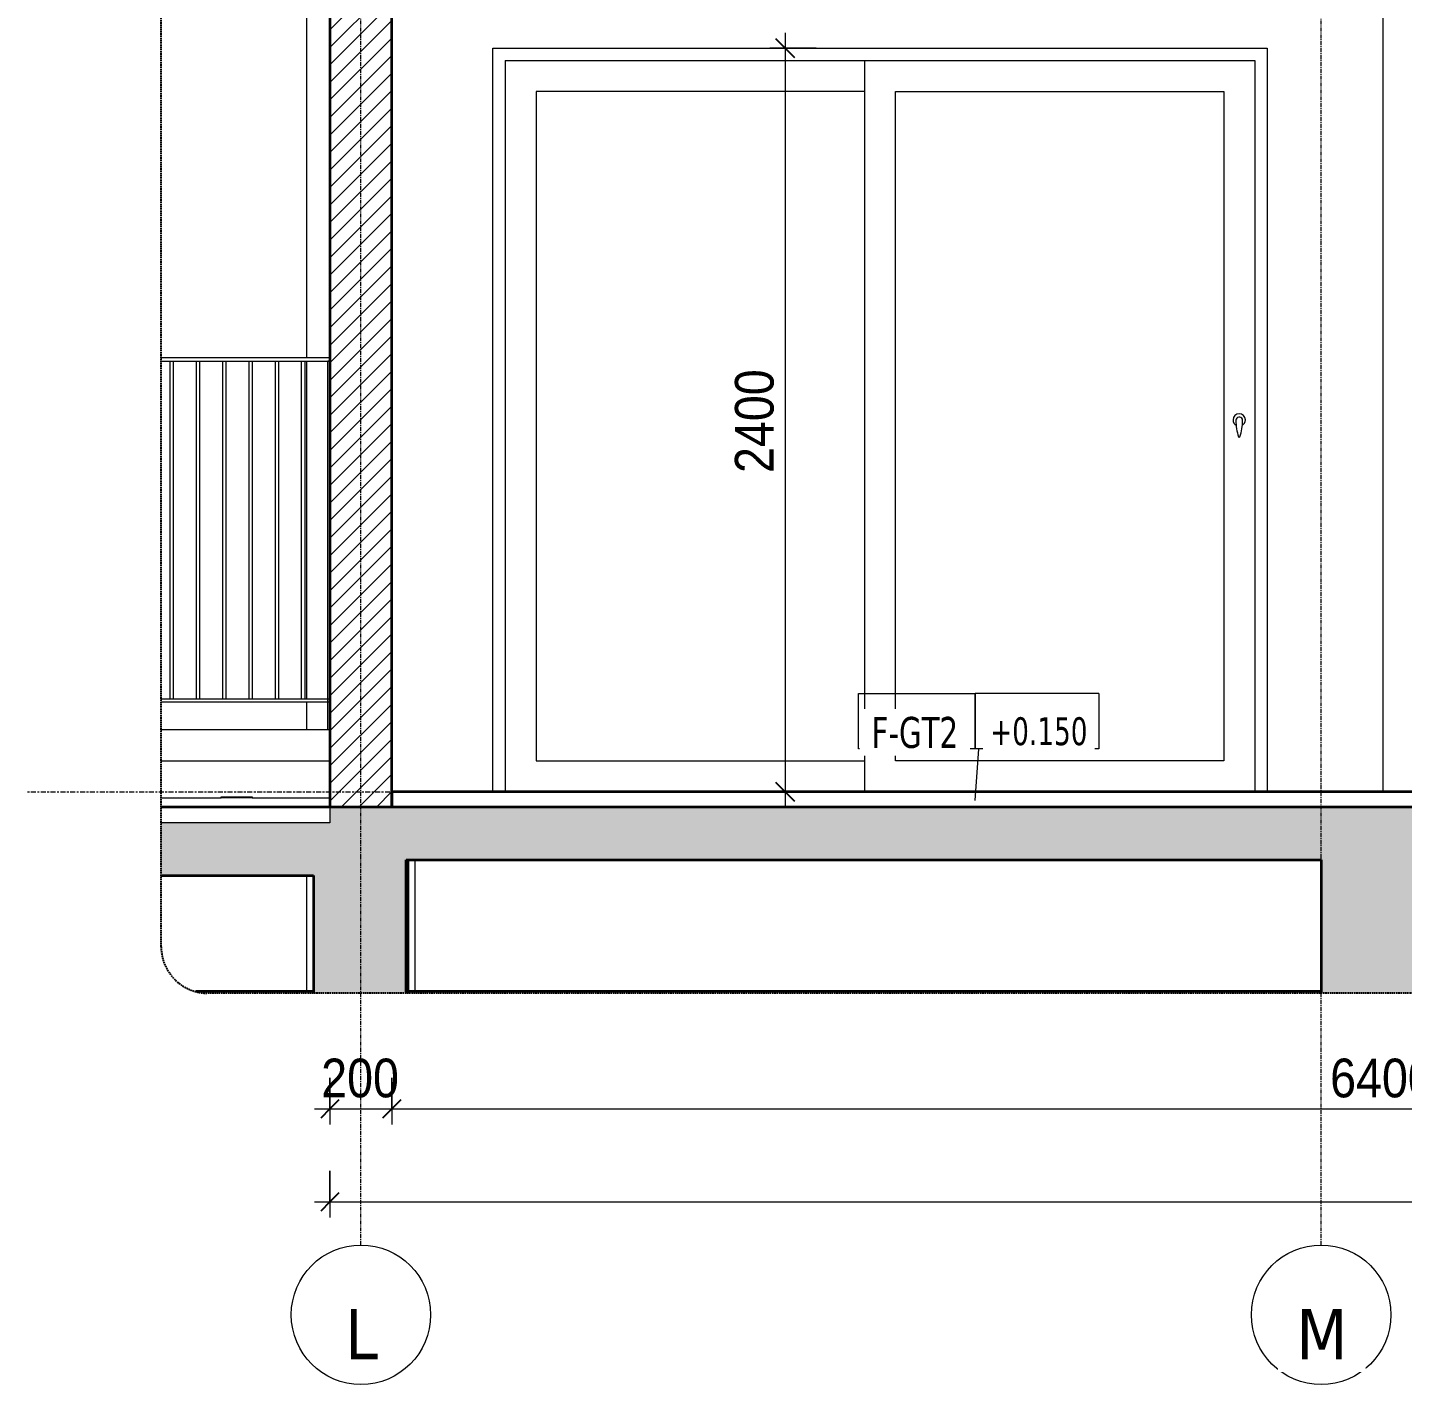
# Model space of a CAD drawing. Header units: millimetres. Extents: x 31157 to 224036, y 218 to 80529.
# Drawn here: x 97636 to 102075, y 287 to 4667 of the extents above; entities that cross this region are included whole.
import ezdxf

# ---------------------------------------------------------------- set-up
doc = ezdxf.new("R2010")
doc.units = ezdxf.units.MM
for name, pattern in [('Centre', [31.75, 6.35, -4.7625, 15.875, -4.7625]), ('Grid Line', [22.225, 12.7, -3.175, 3.175, -3.175]), ('Hidden', [7.14375, 4.7625, -2.38125])]:
    doc.linetypes.add(name, pattern=pattern)
for name, color, linetype, lineweight in [('0-5', 170, 'Continuous', 5), ('A-ANNO-DIMS', 211, 'Continuous', 9), ('A-ANNO-DIMS-50', 211, 'Continuous', 9), ('A-CLNG-1', 250, 'Continuous', 35), ('A-CLNG-PATT-3', 13, 'Continuous', 18), ('A-DETL-GENF', 92, 'Continuous', 18), ('A-DETL-GENF-4', 92, 'Hidden', 25), ('A-DETL-GENF-5', 9, 'Continuous', 18), ('A-DETL-MEDM', 33, 'Continuous', 35), ('A-DETL-THIN', 151, 'Continuous', 18), ('A-DOOR', 31, 'Continuous', 18), ('A-DOOR-FRAM-1', 31, 'Continuous', 18), ('A-DOOR-GLAZ-1', 31, 'Continuous', 18), ('A-FLOR-FNSH-1', 250, 'Continuous', 35), ('A-FLOR-HRAL', 11, 'Continuous', 18), ('A-FLOR-HRAL-2', 7, 'Continuous', 18), ('A-FLOR-IDEN', 11, 'Continuous', 9), ('A-FLOR-LEVL-2', 51, 'Centre', 9), ('A-WALL', 113, 'Continuous', 18), ('A-WALL-5', 7, 'Continuous', 18), ('A-WALL-6', 250, 'Continuous', 35), ('A-WALL-PATT-2', 111, 'Continuous', 18), ('M-EQPM', 50, 'Continuous', 18), ('M-EQPM-2', 7, 'Continuous', 18), ('S-BEAM-1', 71, 'Continuous', 5), ('S-BEAM-2', 7, 'Continuous', 18), ('S-BEAM-3', 130, 'Continuous', 50), ('S-COLS-8', 7, 'Continuous', 18), ('S-GRID-1', 1, 'Grid Line', 9), ('S-GRID-IDEN', 1, 'Continuous', 9)]:
    doc.layers.add(name, color=color, linetype=linetype, lineweight=lineweight)
doc.styles.add('Tahoma', font='tahoma.ttf', dxfattribs={"width": 0.8, "height": 100})
doc.styles.add('Tahoma_1', font='tahoma.ttf', dxfattribs={"width": 0.8, "height": 90})
doc.styles.add('Tahoma_B', font='tahomabd.ttf', dxfattribs={"height": 162.5})
doc.styles.add('UTM Avo', font='', dxfattribs={"width": 0.9, "height": 125})
doc.styles.get('UTM Avo').set_extended_font_data('UTM Avo')
doc.dimstyles.new('1_Dim_chi_tiet_2_5', dxfattribs={"dimscale": 304.8, "dimtxt": 124.912619, "dimasz": 0.19685, "dimexe": 0.164042, "dimexo": 0.0625, "dimgap": 0.016404, "dimtad": 1, "dimdec": 0, "dimrnd": 5, "dimzin": 0, "dimdsep": 46, "dimtxsty": 'UTM Avo', "dimblk1": 'OBLIQUE', "dimblk2": 'OBLIQUE', "dimsah": 1, "dimcen": 0.09, "dimdle": 0.164042, "dimazin": 0, "dimtfac": 1, "dimtdec": 4, "dimtix": 1, "dimtmove": 0, "dimatfit": 3, "dimfxl": 0.328084, "dimfxlon": 1, "dimtvp": 1, "dimtolj": 1, "dimtzin": 0, "dimarcsym": 2})

# ---------------------------------------------------------------- blocks, each defined once
blk = doc.blocks.new('NCV_TKTC_KET CAU_rvt-6-TKCS_CĂN HỘ LOẠI 2 - MẶT CẮT 5')
at = {"layer": 'S-BEAM-1'}
blk.add_hatch(color=256, dxfattribs=at).paths.add_polyline_path([(70086.9, 1555), (70086.9, 1980), (70083.3, 1980), (70083.3, 1555)])
at = {"layer": 'S-BEAM-2'}
blk.add_line((69291.9, 2300), (69836.9, 2300), dxfattribs=at)
at = {"layer": 'S-BEAM-3'}
blk.add_line((70086.9, 1550), (70086.9, 1980), dxfattribs=at)
at = {"layer": 'S-COLS-8'}
for p, q in [((69761.9, 3600), (69761.9, 5100)), ((69761.9, 2500), (69761.9, 3590)), ((69761.9, 2400), (69761.9, 2490)), ((70111.9, 1555), (70111.9, 1980)), ((69761.9, 1555), (69761.9, 1930))]:
    blk.add_line(p, q, dxfattribs=at)
blk = doc.blocks.new('THU NUOC - THU NUOC-455054-TKCS_CĂN HỘ LOẠI 2 - MẶT CẮT 5')
at = {"layer": 'M-EQPM-2'}
for p, q in [((69483.7, 5583.2), (69583.7, 5583.2)), ((69483.7, 5580), (69483.7, 5583.2)), ((69583.7, 5580), (69483.7, 5580)), ((69583.7, 5583.2), (69583.7, 5580))]:
    blk.add_line(p, q, dxfattribs=at)
blk = doc.blocks.new('Railing - 10mm-457212-TKCS_CĂN HỘ LOẠI 2 - MẶT CẮT 5')
at = {"layer": 'A-FLOR-HRAL-2'}
for p, q in [((69320.7, 2500), (69320.7, 3590)), ((69330.7, 3590), (69330.7, 2500))]:
    blk.add_line(p, q, dxfattribs=at)
blk = doc.blocks.new('Railing - 50 x 10mm-457210-TKCS_CĂN HỘ LOẠI 2 - MẶT CẮT 5')
at = {"layer": 'A-FLOR-HRAL-2'}
for p in [(69836.9, 3590), (69830.3, 2400)]:
    blk.add_line(p, (69830.3, 3590), dxfattribs=at)
blk = doc.blocks.new('Railing - Railing-850823-TKCS_CĂN HỘ LOẠI 2 - MẶT CẮT 5')
at = {"layer": 'A-FLOR-HRAL-2'}
for p, q in [((69291.9, 2500), (69835.3, 2500)), ((69291.9, 2490), (69835.3, 2490)), ((69835.3, 2500), (69835.3, 2490))]:
    blk.add_line(p, q, dxfattribs=at)
for name, p in [('Railing - 10mm-457212-TKCS_CĂN HỘ LOẠI 2 - MẶT CẮT 5', (0, 0)), ('Railing - 10mm-457212-TKCS_CĂN HỘ LOẠI 2 - MẶT CẮT 5', (84.9, 0)), ('Railing - 10mm-457212-TKCS_CĂN HỘ LOẠI 2 - MẶT CẮT 5', (169.9, 0)), ('Railing - 10mm-457212-TKCS_CĂN HỘ LOẠI 2 - MẶT CẮT 5', (254.8, 0)), ('Railing - 10mm-457212-TKCS_CĂN HỘ LOẠI 2 - MẶT CẮT 5', (339.8, 0)), ('Railing - 10mm-457212-TKCS_CĂN HỘ LOẠI 2 - MẶT CẮT 5', (424.7, 0)), ('Railing - 50 x 10mm-457210-TKCS_CĂN HỘ LOẠI 2 - MẶT CẮT 5', (0, 0))]:
    blk.add_blockref(name, p)
blk = doc.blocks.new('Top Rail Type - Top Rail_Internal_-850824-TKCS_CĂN HỘ LOẠI 2 - MẶT CẮT 5')
at = {"layer": 'A-FLOR-HRAL-2'}
for p, q in [((69835.3, 3600), (69291.9, 3600)), ((69835.3, 3600), (69835.3, 3590)), ((69291.9, 3590), (69835.3, 3590))]:
    blk.add_line(p, q, dxfattribs=at)
blk = doc.blocks.new('NCV_TKTC_TANG 1_rvt-6-TKCS_CĂN HỘ LOẠI 2 - MẶT CẮT 5')
at = {"layer": 'A-FLOR-FNSH-1'}
for p, q in [((76436.9, 2200), (70036.9, 2200)), ((70036.9, 2200), (70036.9, 2150)), ((69836.9, 2150), (69291.9, 2150))]:
    blk.add_line(p, q, dxfattribs=at)
at = {"layer": 'A-WALL-5'}
for p, q in [((69836.9, 2400), (69291.9, 2400)), ((69291.9, 2180), (69485.3, 2180)), ((69585.3, 2180), (69836.9, 2180))]:
    blk.add_line(p, q, dxfattribs=at)
at = {"layer": 'S-COLS-8'}
blk.add_line((73236.9, 2200), (73236.9, 4700), dxfattribs=at)
at = {"layer": 'A-FLOR-HRAL'}
for name in ['Top Rail Type - Top Rail_Internal_-850824-TKCS_CĂN HỘ LOẠI 2 - MẶT CẮT 5', 'Railing - Railing-850823-TKCS_CĂN HỘ LOẠI 2 - MẶT CẮT 5']:
    blk.add_blockref(name, (0, 0), dxfattribs=at)
at = {"layer": 'M-EQPM'}
blk.add_blockref('THU NUOC - THU NUOC-455054-TKCS_CĂN HỘ LOẠI 2 - MẶT CẮT 5', (1.6, -3400), dxfattribs=at)
blk = doc.blocks.new('DEG_02-DEG_03 - DEG_02-2500x2400mm-CỬA ĐI 02 CÁNH TRƯỢT-625766-TKCS_CĂN HỘ LOẠI 2 - MẶT CẮT 5')
at = {"layer": 'A-DOOR'}
for p, q in [((71562.3, 4560), (71562.3, 2200)), ((71662.3, 4460), (72722.3, 4460)), ((71662.3, 2300), (71662.3, 4460)), ((72722.3, 4460), (72722.3, 2300)), ((72722.3, 2300), (71662.3, 2300))]:
    blk.add_line(p, q, dxfattribs=at)
at = {"layer": 'A-DOOR', "flags": 128}
blk.add_lwpolyline([(72773.8, 3408.7), (72773.1, 3408.7), (72771.7, 3408.7), (72770.8, 3408.7), (72770.8, 3408.7)], dxfattribs=at)
at = {"layer": 'A-DOOR'}
for centre, radius, start, end in [((72772.3, 3400), 20, 0, 180), ((72772.3, 3400), 20, 180, 240), ((72770.8, 3399.2), 9.45, 90, 180), ((72926.1, 3399.2), 164.8, 180, 199.134), ((72773.8, 3399.2), 9.45, 0, 90), ((72618.5, 3399.2), 164.8, 340.866, 0), ((72772.3, 3400), 20, 300, 0), ((72772.7, 3346), 2.34, 199.134, 261.031), ((72771.9, 3346), 2.34, 278.969, 340.866)]:
    blk.add_arc(centre, radius, start, end, dxfattribs=at)
at = {"layer": 'A-DOOR-FRAM-1'}
for p, q in [((70402.3, 4560), (70402.3, 2200)), ((70402.3, 4560), (72822.3, 4560)), ((72822.3, 4560), (72822.3, 2200))]:
    blk.add_line(p, q, dxfattribs=at)
at = {"layer": 'A-DOOR-GLAZ-1'}
for p, q in [((70502.3, 4460), (70502.3, 2300)), ((71562.3, 4460), (70502.3, 4460)), ((70502.3, 2300), (71562.3, 2300))]:
    blk.add_line(p, q, dxfattribs=at)
blk = doc.blocks.new('BORDER VIEW - BORDER VIEW-2582421-TKCS_CĂN HỘ LOẠI 2 - MẶT CẮT 5')
at = {"layer": 'A-DETL-GENF-4'}
for p, q in [((69291.9, 1700), (69291.9, 5956.4)), ((78355.4, 1550), (69441.9, 1550))]:
    blk.add_line(p, q, dxfattribs=at)
blk.add_arc((69441.9, 1700), 150, 180, 270, dxfattribs=at)
blk = doc.blocks.new('Grid - M_Grid Head - Circle-353313-TKCS_CĂN HỘ LOẠI 2 - MẶT CẮT 5')
at = {"layer": 'S-GRID-IDEN'}
blk.add_circle((69936.9, 511.9), 225, dxfattribs=at)
blk = doc.blocks.new('DIMBLOCK99-TKCS_CĂN HỘ LOẠI 2 - MẶT CẮT 5')
at = {"layer": 'A-ANNO-DIMS-50'}
for p, q in [((98612.1, 1276.3), (98612.1, 1126.3)), ((98612.1, 1176.3), (98612.1, 1276.3)), ((98812.1, 1276.3), (98812.1, 1126.3)), ((98812.1, 1176.3), (98812.1, 1276.3)), ((98562.1, 1176.3), (98812.1, 1176.3))]:
    blk.add_line(p, q, dxfattribs=at)
at = {"layer": 'A-ANNO-DIMS-50', "lineweight": 25}
for p, q in [((98612.1, 1176.3), (98642.1, 1206.3)), ((98812.1, 1176.3), (98842.1, 1206.3)), ((98612.1, 1176.3), (98582.1, 1146.3)), ((98812.1, 1176.3), (98782.1, 1146.3))]:
    blk.add_line(p, q, dxfattribs=at)
at = {"layer": 'A-ANNO-DIMS-50', "color": 0, "insert": (98583.7, 1338.7), "char_height": 125, "width": 308.118, "attachment_point": 1, "line_spacing_factor": 1.110334, "style": 'UTM Avo'}
blk.add_mtext('200', dxfattribs=at)
blk = doc.blocks.new('_Oblique')
at = {"color": 0, "linetype": 'ByBlock', "lineweight": -2}
blk.add_line((-0.5, -0.5), (0.5, 0.5), dxfattribs=at)
blk = doc.blocks.new('DIMBLOCK100-TKCS_CĂN HỘ LOẠI 2 - MẶT CẮT 5')
at = {"layer": 'A-ANNO-DIMS-50'}
for p, q in [((98812.1, 1276.3), (98812.1, 1126.3)), ((98812.1, 1176.3), (98812.1, 1276.3)), ((105212.1, 1276.3), (105212.1, 1126.3)), ((105212.1, 1176.3), (105212.1, 1276.3)), ((98812.1, 1176.3), (105212.1, 1176.3))]:
    blk.add_line(p, q, dxfattribs=at)
at = {"layer": 'A-ANNO-DIMS-50', "lineweight": 25}
for p, q in [((98812.1, 1176.3), (98842.1, 1206.3)), ((105212.1, 1176.3), (105242.1, 1206.3)), ((98812.1, 1176.3), (98782.1, 1146.3)), ((105212.1, 1176.3), (105182.1, 1146.3))]:
    blk.add_line(p, q, dxfattribs=at)
at = {"layer": 'A-ANNO-DIMS-50', "color": 0, "insert": (101840.9, 1338.7), "char_height": 125, "width": 410.824, "attachment_point": 1, "line_spacing_factor": 1.110334, "style": 'UTM Avo'}
blk.add_mtext('6400', dxfattribs=at)
blk = doc.blocks.new('DIMBLOCK104-TKCS_CĂN HỘ LOẠI 2 - MẶT CẮT 5')
at = {"layer": 'A-ANNO-DIMS-50'}
for p, q in [((98612.1, 976.3), (98612.1, 826.3)), ((98612.1, 876.3), (98612.1, 976.3)), ((107012.1, 976.3), (107012.1, 826.3)), ((107012.1, 876.3), (107012.1, 976.3)), ((98562.1, 876.3), (107062.1, 876.3))]:
    blk.add_line(p, q, dxfattribs=at)
at = {"layer": 'A-ANNO-DIMS-50', "lineweight": 25}
for p, q in [((98612.1, 876.3), (98642.1, 906.3)), ((107012.1, 876.3), (107042.1, 906.3)), ((98612.1, 876.3), (98582.1, 846.3)), ((107012.1, 876.3), (106982.1, 846.3))]:
    blk.add_line(p, q, dxfattribs=at)
at = {"layer": 'A-ANNO-DIMS-50', "color": 0, "insert": (102640.9, 1038.7), "char_height": 125, "width": 410.824, "attachment_point": 1, "line_spacing_factor": 1.110334, "style": 'UTM Avo'}
blk.add_mtext('8400', dxfattribs=at)
blk = doc.blocks.new('DIMBLOCK107-TKCS_CĂN HỘ LOẠI 2 - MẶT CẮT 5')
at = {"layer": 'A-ANNO-DIMS-50', "lineweight": 25}
for p, q in [((100081.7, 4600), (100051.7, 4630)), ((100081.7, 4600), (100111.7, 4570)), ((100081.7, 2200), (100051.7, 2230)), ((100081.7, 2200), (100111.7, 2170))]:
    blk.add_line(p, q, dxfattribs=at)
at = {"layer": 'A-ANNO-DIMS-50'}
for p, q in [((100081.7, 4650), (100081.7, 2150)), ((100181.7, 4600), (100031.7, 4600)), ((100081.7, 4600), (100181.7, 4600)), ((100181.7, 2200), (100031.7, 2200)), ((100081.7, 2200), (100181.7, 2200))]:
    blk.add_line(p, q, dxfattribs=at)
at = {"layer": 'A-ANNO-DIMS-50', "color": 0, "insert": (99919.3, 3228.8), "char_height": 125, "width": 410.824, "attachment_point": 1, "rotation": 90, "line_spacing_factor": 1.110334, "style": 'UTM Avo'}
blk.add_mtext('2400', dxfattribs=at)
blk = doc.blocks.new('TAG SAN - TTG - TAG FFL-4075299-TKCS_CĂN HỘ LOẠI 2 - MẶT CẮT 5')
at = {"layer": 'A-FLOR-IDEN'}
for p, q in [((74814, 2299.1), (74814, 2477.9)), ((74814, 2477.9), (75190, 2477.9)), ((75190, 2477.9), (75190, 2299.1)), ((75590, 2477.9), (75190, 2477.9)), ((75190, 2299.1), (75190, 2477.9)), ((75590, 2477.9), (75590, 2299.1)), ((75190, 2299.1), (74814, 2299.1)), ((75590, 2299.1), (75190, 2299.1))]:
    blk.add_line(p, q, dxfattribs=at)

msp = doc.modelspace()

# ---------------------------------------------------------------- hatches: boundary and pattern name
at = {"layer": 'A-CLNG-PATT-3'}
h = msp.add_hatch(dxfattribs=at)
h.set_pattern_fill('FP_21', color=256, style=0, pattern_type=2)
h.set_pattern_definition([(0, (100098.27, 15875), (406.4, 101.6), [16.764, -288.036, 16.764, -288.036, -1625.6]), (0, (100098.27, 15875), (406.4, 101.6), [-609.6, 16.764, -592.836, 16.764, -288.036, -711.2]), (0, (100098.27, 15875), (406.4, 101.6), [-1524, 16.764, -186.436, 16.764, -491.236]), (120, (100250.67, 15925.8), (-291.1882, 301.1527), [16.764, -288.036, 16.764, -288.036, -1625.6]), (120, (100250.67, 15925.8), (-291.1882, 301.1527), [-609.6, 16.764, -592.836, 16.764, -288.036, -711.2]), (120, (100250.67, 15925.8), (-291.1882, 301.1527), [-1524, 16.764, -186.436, 16.764, -491.236]), (240, (100301.47, 16129), (-115.2118, -402.7527), [16.764, -288.036, 16.764, -288.036, -1625.6]), (240, (100301.47, 16129), (-115.2118, -402.7527), [-609.6, 16.764, -592.836, 16.764, -288.036, -711.2]), (240, (100301.47, 16129), (-115.2118, -402.7527), [-1524, 16.764, -186.436, 16.764, -491.236])])
h.paths.add_polyline_path([(98217.1, 1550), (98558.4, 1550), (98558.4, 1555), (98179.1, 1555), (98208.8, 1551.1)])
h.paths.add_polyline_path([(106710.8, 1550), (106710.8, 1555), (102112, 1555), (102112, 1550), (106701, 1550)])
h.paths.add_polyline_path([(98858.4, 1550), (101812, 1550), (101812, 1555), (98858.4, 1555), (98858.4, 1551)])
at = {"layer": 'A-DETL-GENF-5'}
h = msp.add_hatch(dxfattribs=at)
h.set_pattern_fill('FP_17', color=256, style=0, pattern_type=2)
h.set_pattern_definition([(50, (100098.27, 15875), (364.368, -31.8783), [38.1, -419.1]), (355, (100098.27, 15875), (-70.486, 382.113), [30.48, -335.28]), (100.451, (100128.63, 15872.34), (293.885, 350.233), [32.38, -356.18]), (46.184, (100098.27, 15976.6), (542.158, -84.086), [57.15, -628.65]), (96.636, (100143.45, 15969.6), (474.805, 494.855), [48.57, -534.27]), (351.184, (100098.27, 15976.6), (474.81, 494.85), [45.72, -502.92]), (21, (100149.07, 15951.2), (303.2285, -204.5305), [38.1, -419.1]), (326, (100149.07, 15951.2), (123.604, 368.376), [30.48, -335.28]), (71.451, (100174.34, 15934.16), (426.834, 163.843), [32.38, -356.18]), (37.5, (100098.27, 15875), (6.1766, 169.1102), [3.353, -327.863, 3.353, -337.007, -336.55]), (37.5, (100098.27, 15875), (6.1766, 169.1102), [-671.576, 3.353, -333.197]), (7.5, (100098.27, 15875), (133.6389, 200.3615), [3.353, -190.703, 3.353, -320.243, -128.27]), (7.5, (100098.27, 15875), (133.6389, 200.3615), [-517.652, 3.353, -124.917]), (327.5, (99984.99, 15875), (271.1818, -11.4584), [3.353, -123.647, 3.353, -392.887, -525.78]), (327.5, (99984.99, 15875), (271.1818, -11.4584), [-523.24, 3.353, -522.427]), (317.5, (99934.19, 15875), (296.2585, 50.853), [3.353, -161.747, 3.353, -259.791, -373.38]), (317.5, (99934.19, 15875), (296.2585, 50.853), [-428.244, 3.353, -370.027]), (45, (100098.27, 15875), (-125.7236, 125.7236), []), (45, (100098.27, 16065.5), (-125.7236, 125.7236), [])])
h.paths.add_polyline_path([(106712.1, 1550), (107012.1, 1550), (107012.1, 2100), (105312.1, 2100), (105312.1, 2150), (98612.1, 2150), (98612.1, 2100), (98067.1, 2100), (98067.1, 1930), (98558.4, 1930), (98558.4, 1550), (98858.4, 1550), (98858.4, 1980), (101812, 1980), (101812, 1550), (102112, 1550), (102112, 1980), (105112.1, 1980), (105112.1, 1750), (105312.1, 1750), (105312.1, 1930), (106712.1, 1930), (106712.1, 1555)])
at = {"layer": 'A-WALL-PATT-2'}
h = msp.add_hatch(dxfattribs=at)
h.set_pattern_fill('FP_16', color=256, style=0, pattern_type=2)
h.set_pattern_definition([(45, (100098.27, 15875), (-28.28427, 28.28427), [])])
h.paths.add_polyline_path([(98812.1, 2150), (98812.1, 4950), (98612.1, 4950), (98612.1, 2150)])

# ---------------------------------------------------------------- linework, layer by layer
at = {"layer": 'A-CLNG-1'}
for p, q in [((98558.4, 1555), (98179.1, 1555)), ((101812, 1555), (98858.4, 1555))]:
    msp.add_line(p, q, dxfattribs=at)
at = {"layer": 'A-DETL-MEDM'}
for p, q in [((105312.1, 2150), (98612.1, 2150)), ((98858.4, 1550), (98858.4, 1980)), ((98858.4, 1980), (101812, 1980)), ((101812, 1980), (101812, 1550)), ((98067.1, 1930), (98558.4, 1930)), ((98558.4, 1930), (98558.4, 1550))]:
    msp.add_line(p, q, dxfattribs=at)
at = {"layer": 'A-DETL-THIN'}
for p, q in [((98612.1, 2150), (98612.1, 2100)), ((98612.1, 2100), (98067.1, 2100))]:
    msp.add_line(p, q, dxfattribs=at)
at = {"layer": 'A-FLOR-IDEN'}
msp.add_line((100694.7, 2172.3), (100706.7, 2338.8), dxfattribs=at)
at = {"layer": 'A-FLOR-LEVL-2'}
msp.add_line((97635.6, 2200), (107760.1, 2200), dxfattribs=at)
at = {"layer": 'A-WALL'}
for p, q in [((99137.5, 2200), (99137.5, 4600)), ((99137.5, 4600), (101637.5, 4600)), ((101637.5, 4600), (101637.5, 2200))]:
    msp.add_line(p, q, dxfattribs=at)
at = {"layer": 'A-WALL-6'}
for p, q in [((98612.1, 4950), (98612.1, 2150)), ((98812.1, 2150), (98812.1, 4950))]:
    msp.add_line(p, q, dxfattribs=at)
at = {"layer": 'S-GRID-1'}
for p, q in [((98712.1, 1986.9), (98712.1, 5631.6)), ((101812, 1986.9), (101812, 5631.6)), ((98712.1, 736.9), (98712.1, 1986.9)), ((101812, 736.9), (101812, 1986.9))]:
    msp.add_line(p, q, dxfattribs=at)

# ---------------------------------------------------------------- block references
at = {"layer": '0-5'}
for name in ['NCV_TKTC_KET CAU_rvt-6-TKCS_CĂN HỘ LOẠI 2 - MẶT CẮT 5', 'NCV_TKTC_TANG 1_rvt-6-TKCS_CĂN HỘ LOẠI 2 - MẶT CẮT 5']:
    msp.add_blockref(name, (28775.2, 0), dxfattribs=at)
at = {"layer": 'A-DETL-GENF'}
msp.add_blockref('BORDER VIEW - BORDER VIEW-2582421-TKCS_CĂN HỘ LOẠI 2 - MẶT CẮT 5', (28775.2, 0), dxfattribs=at)
at = {"layer": 'A-DOOR'}
msp.add_blockref('DEG_02-DEG_03 - DEG_02-2500x2400mm-CỬA ĐI 02 CÁNH TRƯỢT-625766-TKCS_CĂN HỘ LOẠI 2 - MẶT CẮT 5', (28775.2, 0), dxfattribs=at)
at = {"layer": 'A-FLOR-IDEN'}
msp.add_blockref('TAG SAN - TTG - TAG FFL-4075299-TKCS_CĂN HỘ LOẠI 2 - MẶT CẮT 5', (25504.7, 39.7), dxfattribs=at)
at = {"layer": 'S-GRID-IDEN'}
for p in [(28775.2, 0), (31875.1, 0)]:
    msp.add_blockref('Grid - M_Grid Head - Circle-353313-TKCS_CĂN HỘ LOẠI 2 - MẶT CẮT 5', p, dxfattribs=at)

# ---------------------------------------------------------------- dimensions: what is measured, and where the dimension line sits
at = {"layer": 'A-ANNO-DIMS'}
dim = msp.add_linear_dim(base=(100081.7, 2200), p1=(100181.7, 4600), p2=(100181.7, 2200), angle=90, dimstyle='1_Dim_chi_tiet_2_5', override={"dimpost": '<>', "dimfxl": 2400}, dxfattribs=at)
dim.commit()
dim.dimension.update_dxf_attribs({"geometry": 'DIMBLOCK107-TKCS_CĂN HỘ LOẠI 2 - MẶT CẮT 5', "text_midpoint": (100012, 3400)})
for base, p1, p2, override, picture, middle in [((98812.1, 1176.3), (98612.1, 1276.3), (98812.1, 1276.3), {"dimpost": '<>', "dimfxl": 200}, 'DIMBLOCK99-TKCS_CĂN HỘ LOẠI 2 - MẶT CẮT 5', (98712.1, 1246)), ((105212.1, 1176.3), (98812.1, 1276.3), (105212.1, 1276.3), {"dimpost": '<>', "dimfxl": 6400}, 'DIMBLOCK100-TKCS_CĂN HỘ LOẠI 2 - MẶT CẮT 5', (102012.1, 1246)), ((107012.1, 876.3), (98612.1, 976.3), (107012.1, 976.3), {"dimpost": '<>', "dimfxl": 8400}, 'DIMBLOCK104-TKCS_CĂN HỘ LOẠI 2 - MẶT CẮT 5', (102812.1, 946))]:
    dim = msp.add_linear_dim(base=base, p1=p1, p2=p2, dimstyle='1_Dim_chi_tiet_2_5', override=override, dxfattribs=at)
    dim.commit()
    dim.dimension.update_dxf_attribs({"geometry": picture, "text_midpoint": middle})

# ---------------------------------------------------------------- next in the draw order: texts
at = {"layer": 'A-FLOR-IDEN', "attachment_point": 5, "line_spacing_factor": 0.996129, "bg_fill": 3, "box_fill_scale": 1.25, "bg_fill_color": 256, "bg_fill_true_color": 13158600, "bg_fill_transparency": 0}
for s, insert, char_height, width, style in [('\\pt4,8,12,16,20,24,28,32,36,40,44,48,52,56,60,64,68,72,76,80,84,88,92,96,100,104,108,112,116,120,124,128;F-GT2', (100500.3, 2390.6), 100, 306.8, 'Tahoma'), ('\\pt3.9996,8.0001,11.9997,16.0002,19.9998,24.0003,27.9999,32.0004,36,39.9996,44.0001,47.9997,52.0002,55.9998,60.0003,63.9999,68.0004,72,75.9996,80.0001,83.9997,88.0002,91.9998,96.0003,99.9999,104.0004,108,111.9996,116.0001,119.9997,124.0002,127.9998;+0.150', (100900.5, 2394.6), 90, 314.8, 'Tahoma_1')]:
    msp.add_mtext(s, dxfattribs=dict(at, insert=insert, char_height=char_height, width=width, style=style))
at = {"layer": 'S-GRID-IDEN', "char_height": 162.5, "attachment_point": 5, "line_spacing_factor": 0.996129, "style": 'Tahoma_B', "bg_fill": 3, "box_fill_scale": 1.25, "bg_fill_color": 256, "bg_fill_true_color": 13158600, "bg_fill_transparency": 0}
for s, insert, width in [('\\pt634.99962,1269.99925,1905.0005,2540.00013,3174.99975,3809.99937,4445.00062,5080.00025,5714.99987,6349.9995,6985.00075,7620.00037,8255,8889.99962,9524.99925,10160.0005,10795.00013,11429.99975,12064.99938,12700.00063,13335.00025,13969.99988,14604.9995,15240.00075,15875.00038,16510,17144.99963,17779.99925,18415.0005,19050.00013,19684.99975,20319.99938;L', (98714.2, 449.5), 129), ('\\pt634.99962,1269.99925,1905.0005,2540.00013,3174.99975,3809.99937,4445.00062,5080.00025,5714.99987,6349.9995,6985.00075,7620.00037,8255,8889.99962,9524.99925,10160.0005,10795.00013,11429.99975,12064.99938,12700.00063,13335.00025,13969.99988,14604.9995,15240.00075,15875.00038,16510,17144.99963,17779.99925,18415.0005,19050.00013,19684.99975,20319.99938;M', (101814.1, 449.5), 202)]:
    msp.add_mtext(s, dxfattribs=dict(at, insert=insert, width=width))

doc.saveas('drawing.dxf')
